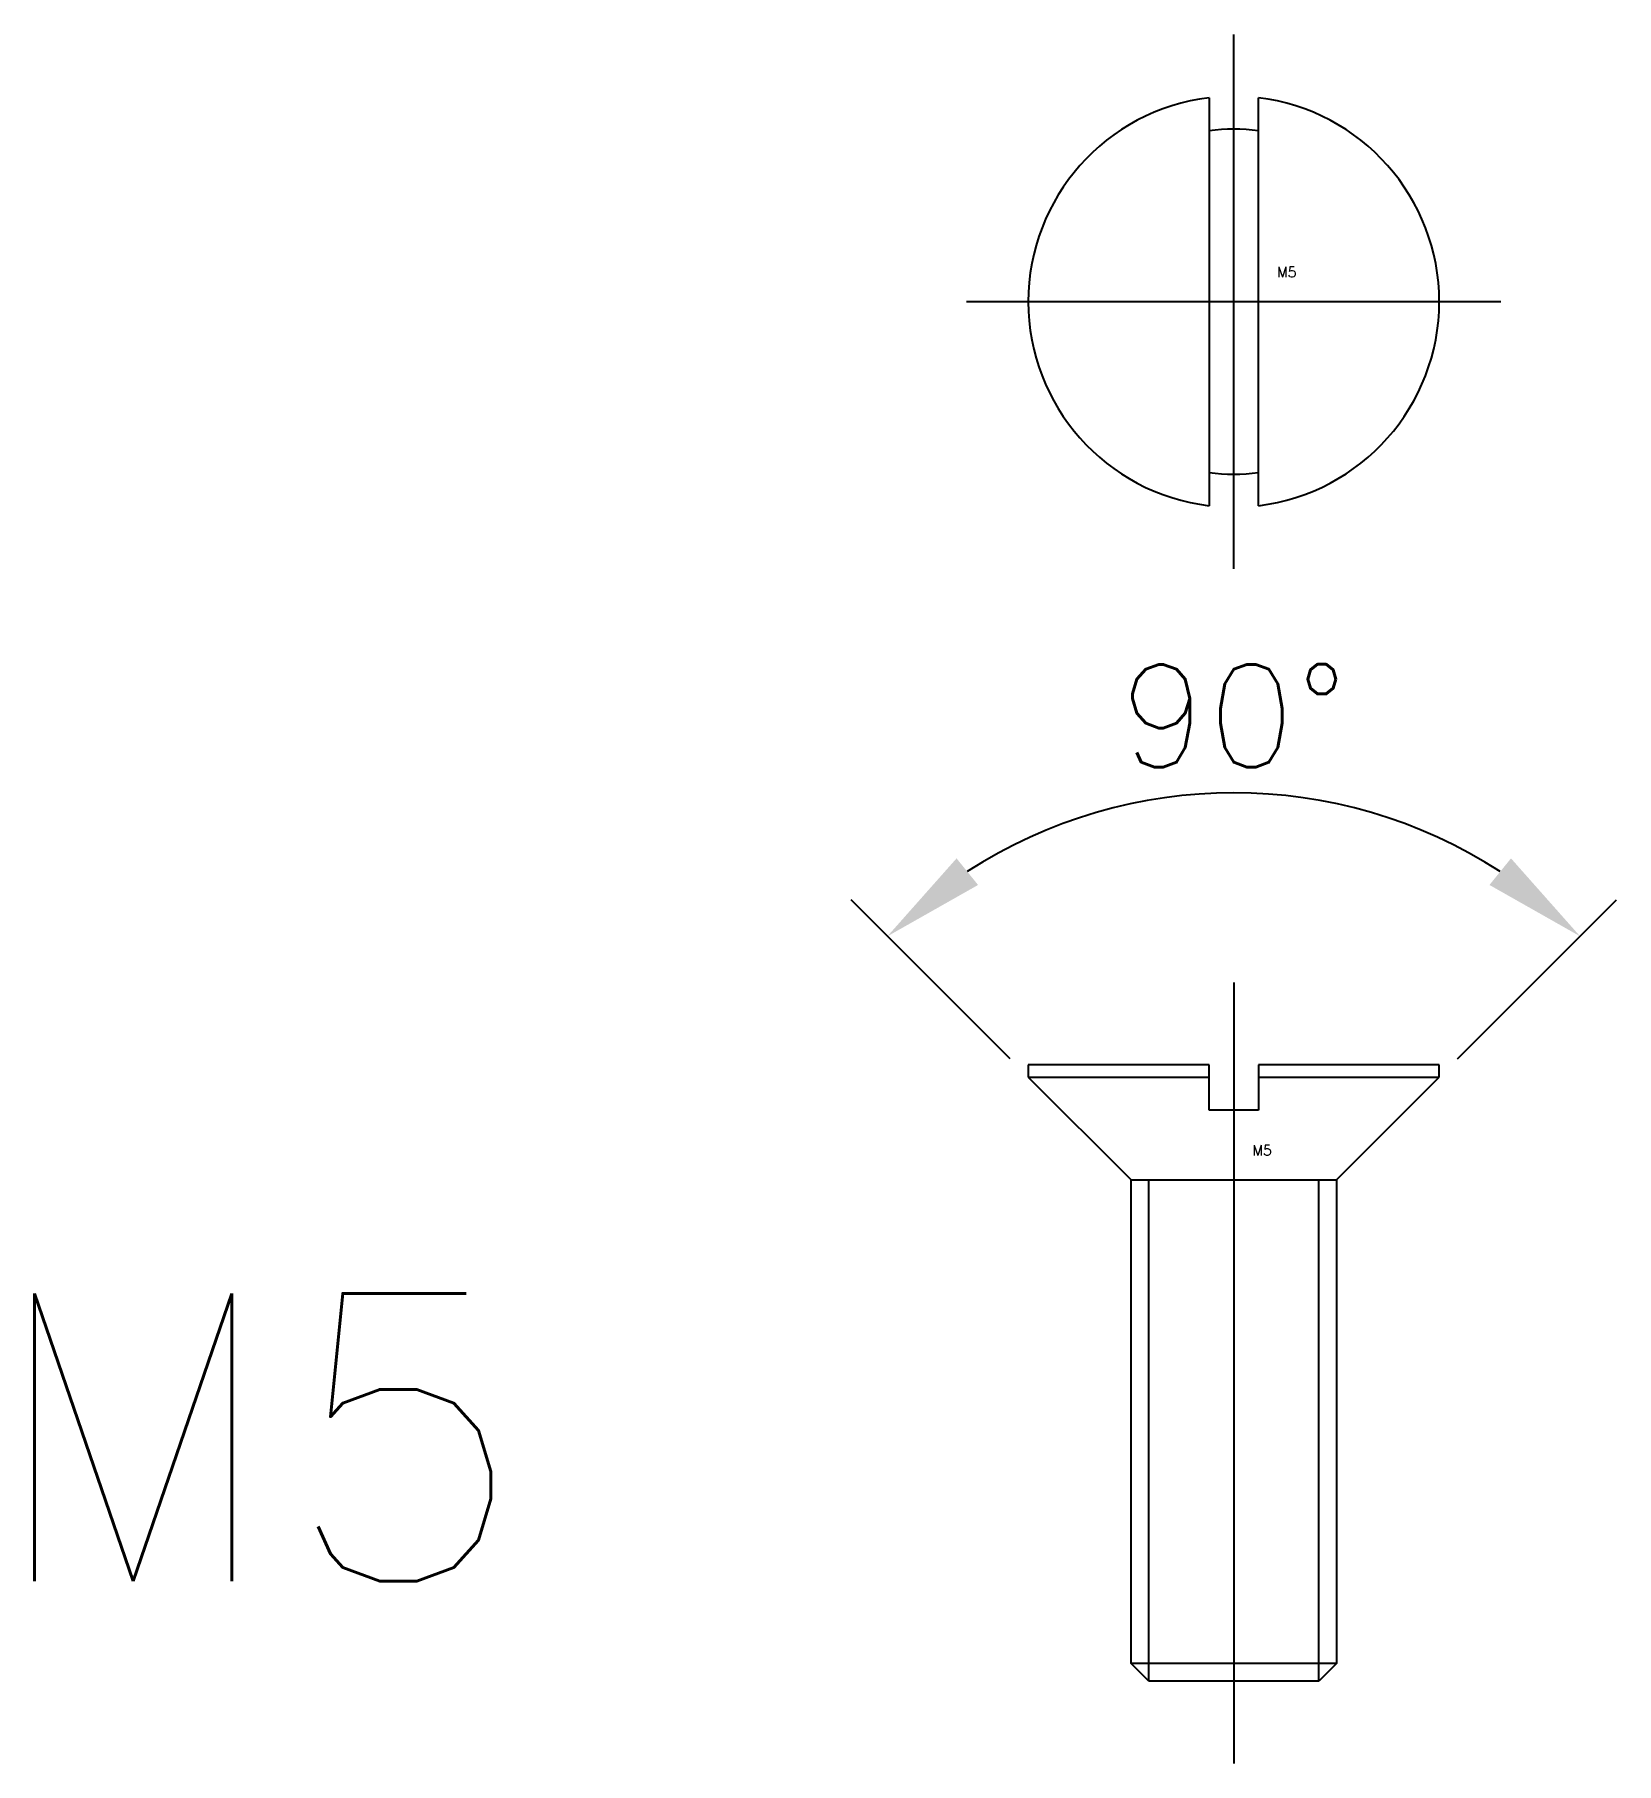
# Model space of a CAD drawing. Header units: millimetres. Extents: x 5524 to 5634, y 5721 to 5763.
# Drawn here: x 5523.89 to 5562.38, y 5720.52 to 5762.59 of the extents above; entities that cross this region are included whole.
import ezdxf

# ---------------------------------------------------------------- set-up
doc = ezdxf.new("R2010")
doc.units = ezdxf.units.MM
doc.linetypes.add('CENTER', pattern=[50.8, 31.75, -6.35, 6.35, -6.35])
doc.linetypes.add('HIDDEN', pattern=[9.525, 6.35, -3.175])
doc.layers.add('1', color=220, linetype='CENTER')
doc.layers.add('3', color=223, linetype='HIDDEN')
doc.styles.get("Standard").update_dxf_attribs({"font": 'romans.shx', "bigfont": 'whgtxt.shx'})
doc.dimstyles.new('ISO-25', dxfattribs={"dimtxt": 2.5, "dimasz": 2.5, "dimexe": 1.25, "dimexo": 0.625, "dimtad": 1, "dimtxsty": 'Standard', "dimcen": 2.5, "dimadec": 0, "dimazin": 0, "dimtfac": 1, "dimtmove": 0, "dimatfit": 3, "dimfxl": 1, "dimarcsym": 0})

# ---------------------------------------------------------------- blocks, each defined once
blk = doc.blocks.new('*D70')
at = {"color": 0, "lineweight": -2, "transparency": 16777216}
for p, q in [((5547.624, 5737.658), (5543.755, 5741.527)), ((5558.508, 5737.658), (5562.377, 5741.527))]:
    blk.add_line(p, q, dxfattribs=at)
blk.add_arc((5553.066, 5732.216), 11.918, 57.0412, 122.9588, dxfattribs=at)
at = {"color": 0, "transparency": 16777216}
for points in [[(5546.845, 5741.892), (5546.321, 5742.539), (5544.639, 5740.643)], [(5559.812, 5742.539), (5559.288, 5741.892), (5561.493, 5740.643)]]:
    blk.add_solid(points, dxfattribs=at)
at = {"layer": 'Defpoints', "color": 0, "transparency": 16777216}
for p in [(5556.151, 5743.727), (5548.066, 5737.216), (5558.066, 5737.216), (5550.566, 5734.716), (5555.566, 5734.716)]:
    blk.add_point(p, dxfattribs=at)
at = {"color": 0, "transparency": 16777216, "insert": (5553.066, 5746.009), "char_height": 2.5, "attachment_point": 5}
blk.add_mtext('90°', dxfattribs=at)

msp = doc.modelspace()

# ---------------------------------------------------------------- linework, layer by layer
for p, q in [((5552.466, 5761.049), (5552.466, 5751.121)), ((5553.666, 5751.121), (5553.666, 5761.049)), ((5548.066, 5737.516), (5548.066, 5737.216)), ((5552.466, 5737.516), (5548.066, 5737.516)), ((5552.466, 5736.416), (5552.466, 5737.516)), ((5553.666, 5737.516), (5553.666, 5736.416)), ((5558.066, 5737.516), (5553.666, 5737.516)), ((5558.066, 5737.216), (5558.066, 5737.516)), ((5548.066, 5737.216), (5550.566, 5734.716)), ((5548.066, 5737.216), (5552.466, 5737.216)), ((5553.666, 5737.216), (5558.066, 5737.216)), ((5555.566, 5734.716), (5558.066, 5737.216)), ((5553.666, 5736.416), (5552.466, 5736.416)), ((5550.566, 5734.716), (5555.566, 5734.716)), ((5550.566, 5722.949), (5550.566, 5734.716)), ((5555.566, 5734.716), (5555.566, 5722.949)), ((5550.999, 5722.516), (5550.566, 5722.949)), ((5555.566, 5722.949), (5550.566, 5722.949)), ((5555.566, 5722.949), (5555.133, 5722.516)), ((5555.133, 5722.516), (5550.999, 5722.516))]:
    msp.add_line(p, q)
for radius, start, end in [(5, 96.8921, 263.1079), (5, 276.8921, 83.1079), (4.2, 81.7868, 98.2132), (4.2, 261.7868, 278.2132)]:
    msp.add_arc((5553.066, 5756.085), radius, start, end)
at = {"layer": '1', "ltscale": 5}
for p, q in [((5553.066, 5749.585), (5553.066, 5762.585)), ((5559.566, 5756.085), (5546.566, 5756.085)), ((5553.066, 5739.516), (5553.066, 5720.516))]:
    msp.add_line(p, q, dxfattribs=at)
at = {"layer": '1', "linetype": 'ByBlock'}
for p, q in [((5550.999, 5722.516), (5550.999, 5734.716)), ((5555.133, 5722.516), (5555.133, 5734.716))]:
    msp.add_line(p, q, dxfattribs=at)

# ---------------------------------------------------------------- texts
msp.add_text('M5', height=7).set_placement((5522.687, 5724.951))
at = {"layer": '3'}
for p in [(5554.12, 5756.681), (5553.52, 5735.312)]:
    msp.add_text('M5', height=0.25, dxfattribs=at).set_placement(p)

# ---------------------------------------------------------------- dimensions: what is measured, and where the dimension line sits
dim = msp.add_angular_dim_2l(base=(5556.151, 5743.727), line1=((5548.066, 5737.216), (5550.566, 5734.716)), line2=((5555.566, 5734.716), (5558.066, 5737.216)), dimstyle='ISO-25')
dim.commit()
dim.dimension.update_dxf_attribs({"geometry": '*D70', "text_midpoint": (5553.066, 5744.134), "dimtype": 162})

doc.saveas('drawing.dxf')
